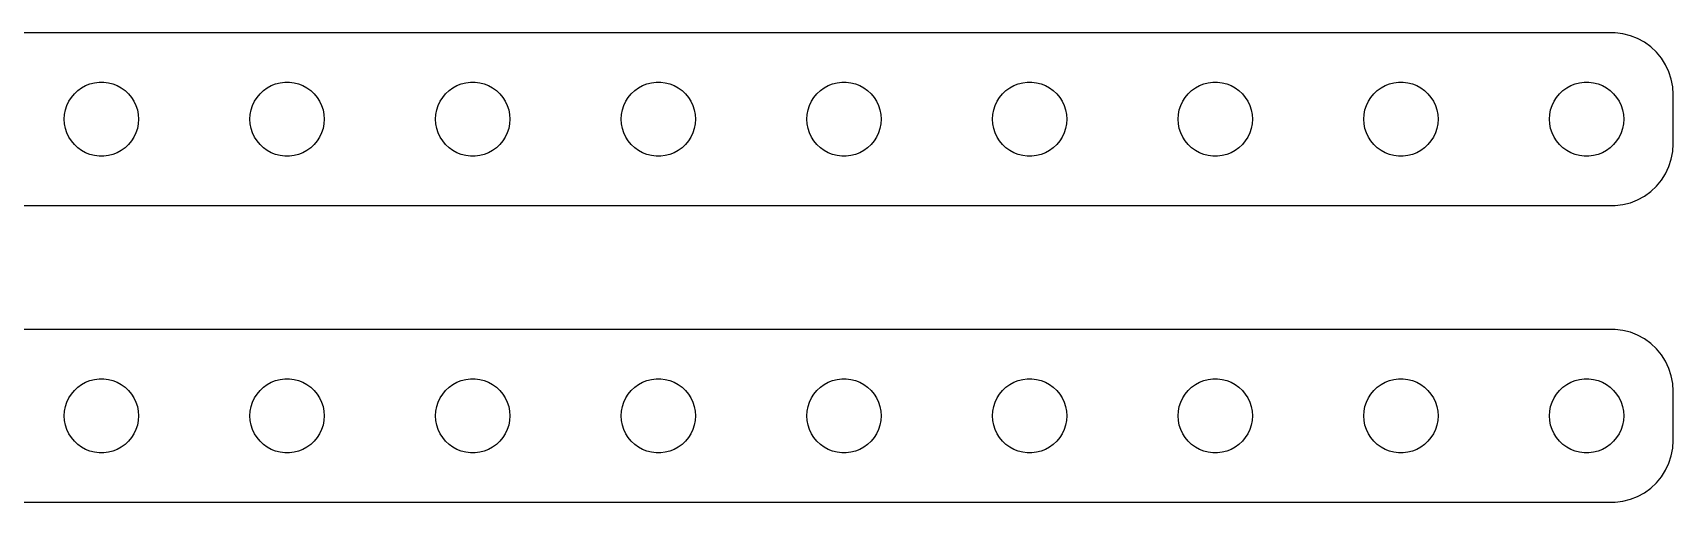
# Model space of a CAD drawing. Header units: metres. Extents: x -247 to 247, y 41 to 79.
# Drawn here: x 114.5 to 247, y 41 to 79 of the extents above; entities that cross this region are included whole.
import ezdxf

# ---------------------------------------------------------------- set-up
doc = ezdxf.new("R2010")
doc.units = ezdxf.units.M

msp = doc.modelspace()

# ---------------------------------------------------------------- linework, layer by layer
for p, q in [((242.314, 78.9901), (-242.314, 78.9901)), ((242.937, 78.9114), (242.314, 78.9901)), ((243.545, 78.7553), (242.937, 78.9114)), ((244.129, 78.5241), (243.545, 78.7553)), ((244.679, 78.2216), (244.129, 78.5241)), ((245.187, 77.8526), (244.679, 78.2216)), ((245.645, 77.4227), (245.187, 77.8526)), ((246.045, 76.9389), (245.645, 77.4227)), ((246.382, 76.4088), (246.045, 76.9389)), ((246.649, 75.8406), (246.382, 76.4088)), ((246.843, 75.2434), (246.649, 75.8406)), ((117.813, 74.0536), (118.088, 74.3115)), ((118.088, 74.3115), (118.393, 74.533)), ((118.393, 74.533), (118.723, 74.7145)), ((118.723, 74.7145), (119.073, 74.8532)), ((119.073, 74.8532), (119.438, 74.9469)), ((119.438, 74.9469), (119.812, 74.9941)), ((119.812, 74.9941), (120.188, 74.9941)), ((120.188, 74.9941), (120.562, 74.9469)), ((120.562, 74.9469), (120.927, 74.8532)), ((120.927, 74.8532), (121.277, 74.7145)), ((121.277, 74.7145), (121.607, 74.533)), ((121.607, 74.533), (121.912, 74.3115)), ((121.912, 74.3115), (122.187, 74.0536)), ((132.813, 74.0536), (133.088, 74.3115)), ((133.088, 74.3115), (133.393, 74.533)), ((133.393, 74.533), (133.723, 74.7145)), ((133.723, 74.7145), (134.073, 74.8532)), ((134.073, 74.8532), (134.438, 74.9469)), ((134.438, 74.9469), (134.812, 74.9941)), ((134.812, 74.9941), (135.188, 74.9941)), ((135.188, 74.9941), (135.562, 74.9469)), ((135.562, 74.9469), (135.927, 74.8532)), ((135.927, 74.8532), (136.277, 74.7145)), ((136.277, 74.7145), (136.607, 74.533)), ((136.607, 74.533), (136.912, 74.3115)), ((136.912, 74.3115), (137.187, 74.0536)), ((147.813, 74.0536), (148.088, 74.3115)), ((148.088, 74.3115), (148.393, 74.533)), ((148.393, 74.533), (148.723, 74.7145)), ((148.723, 74.7145), (149.073, 74.8532)), ((149.073, 74.8532), (149.438, 74.9469)), ((149.438, 74.9469), (149.812, 74.9941)), ((149.812, 74.9941), (150.188, 74.9941)), ((150.188, 74.9941), (150.562, 74.9469)), ((150.562, 74.9469), (150.927, 74.8532)), ((150.927, 74.8532), (151.277, 74.7145)), ((151.277, 74.7145), (151.607, 74.533)), ((151.607, 74.533), (151.912, 74.3115)), ((151.912, 74.3115), (152.187, 74.0536)), ((162.813, 74.0536), (163.088, 74.3115)), ((163.088, 74.3115), (163.393, 74.533)), ((163.393, 74.533), (163.723, 74.7145)), ((163.723, 74.7145), (164.073, 74.8532)), ((164.073, 74.8532), (164.438, 74.9469)), ((164.438, 74.9469), (164.812, 74.9941)), ((164.812, 74.9941), (165.188, 74.9941)), ((165.188, 74.9941), (165.562, 74.9469)), ((165.562, 74.9469), (165.927, 74.8532)), ((165.927, 74.8532), (166.277, 74.7145)), ((166.277, 74.7145), (166.607, 74.533)), ((166.607, 74.533), (166.912, 74.3115)), ((166.912, 74.3115), (167.187, 74.0536)), ((177.813, 74.0536), (178.088, 74.3115)), ((178.088, 74.3115), (178.393, 74.533)), ((178.393, 74.533), (178.723, 74.7145)), ((178.723, 74.7145), (179.073, 74.8532)), ((179.073, 74.8532), (179.438, 74.9469)), ((179.438, 74.9469), (179.812, 74.9941)), ((179.812, 74.9941), (180.188, 74.9941)), ((180.188, 74.9941), (180.562, 74.9469)), ((180.562, 74.9469), (180.927, 74.8532)), ((180.927, 74.8532), (181.277, 74.7145)), ((181.277, 74.7145), (181.607, 74.533)), ((181.607, 74.533), (181.912, 74.3115)), ((181.912, 74.3115), (182.187, 74.0536)), ((192.813, 74.0536), (193.088, 74.3115)), ((193.088, 74.3115), (193.393, 74.533)), ((193.393, 74.533), (193.723, 74.7145)), ((193.723, 74.7145), (194.073, 74.8532)), ((194.073, 74.8532), (194.438, 74.9469)), ((194.438, 74.9469), (194.812, 74.9941)), ((194.812, 74.9941), (195.188, 74.9941)), ((195.188, 74.9941), (195.562, 74.9469)), ((195.562, 74.9469), (195.927, 74.8532)), ((195.927, 74.8532), (196.277, 74.7145)), ((196.277, 74.7145), (196.607, 74.533)), ((196.607, 74.533), (196.912, 74.3115)), ((196.912, 74.3115), (197.187, 74.0536)), ((207.813, 74.0536), (208.088, 74.3115)), ((208.088, 74.3115), (208.393, 74.533)), ((208.393, 74.533), (208.723, 74.7145)), ((208.723, 74.7145), (209.073, 74.8532)), ((209.073, 74.8532), (209.438, 74.9469)), ((209.438, 74.9469), (209.812, 74.9941)), ((209.812, 74.9941), (210.188, 74.9941)), ((210.188, 74.9941), (210.562, 74.9469)), ((210.562, 74.9469), (210.927, 74.8532)), ((210.927, 74.8532), (211.277, 74.7145)), ((211.277, 74.7145), (211.607, 74.533)), ((211.607, 74.533), (211.912, 74.3115)), ((211.912, 74.3115), (212.187, 74.0536)), ((222.813, 74.0536), (223.088, 74.3115)), ((223.088, 74.3115), (223.393, 74.533)), ((223.393, 74.533), (223.723, 74.7145)), ((223.723, 74.7145), (224.073, 74.8532)), ((224.073, 74.8532), (224.438, 74.9469)), ((224.438, 74.9469), (224.812, 74.9941)), ((224.812, 74.9941), (225.188, 74.9941)), ((225.188, 74.9941), (225.562, 74.9469)), ((225.562, 74.9469), (225.927, 74.8532)), ((225.927, 74.8532), (226.277, 74.7145)), ((226.277, 74.7145), (226.607, 74.533)), ((226.607, 74.533), (226.912, 74.3115)), ((226.912, 74.3115), (227.187, 74.0536)), ((237.813, 74.0536), (238.088, 74.3115)), ((238.088, 74.3115), (238.393, 74.533)), ((238.393, 74.533), (238.723, 74.7145)), ((238.723, 74.7145), (239.073, 74.8532)), ((239.073, 74.8532), (239.438, 74.9469)), ((239.438, 74.9469), (239.812, 74.9941)), ((239.812, 74.9941), (240.188, 74.9941)), ((240.188, 74.9941), (240.562, 74.9469)), ((240.562, 74.9469), (240.927, 74.8532)), ((240.927, 74.8532), (241.277, 74.7145)), ((241.277, 74.7145), (241.607, 74.533)), ((241.607, 74.533), (241.912, 74.3115)), ((241.912, 74.3115), (242.187, 74.0536)), ((246.961, 74.6267), (246.843, 75.2434)), ((247, 74), (246.961, 74.6267)), ((117.094, 72.7461), (117.211, 73.1044)), ((117.211, 73.1044), (117.371, 73.4453)), ((117.371, 73.4453), (117.573, 73.7634)), ((117.573, 73.7634), (117.813, 74.0536)), ((122.187, 74.0536), (122.427, 73.7634)), ((122.427, 73.7634), (122.629, 73.4453)), ((122.629, 73.4453), (122.789, 73.1044)), ((122.789, 73.1044), (122.906, 72.7461)), ((132.094, 72.7461), (132.211, 73.1044)), ((132.211, 73.1044), (132.371, 73.4453)), ((132.371, 73.4453), (132.573, 73.7634)), ((132.573, 73.7634), (132.813, 74.0536)), ((137.187, 74.0536), (137.427, 73.7634)), ((137.427, 73.7634), (137.629, 73.4453)), ((137.629, 73.4453), (137.789, 73.1044)), ((137.789, 73.1044), (137.906, 72.7461)), ((147.094, 72.7461), (147.211, 73.1044)), ((147.211, 73.1044), (147.371, 73.4453)), ((147.371, 73.4453), (147.573, 73.7634)), ((147.573, 73.7634), (147.813, 74.0536)), ((152.187, 74.0536), (152.427, 73.7634)), ((152.427, 73.7634), (152.629, 73.4453)), ((152.629, 73.4453), (152.789, 73.1044)), ((152.789, 73.1044), (152.906, 72.7461)), ((162.094, 72.7461), (162.211, 73.1044)), ((162.211, 73.1044), (162.371, 73.4453)), ((162.371, 73.4453), (162.573, 73.7634)), ((162.573, 73.7634), (162.813, 74.0536)), ((167.187, 74.0536), (167.427, 73.7634)), ((167.427, 73.7634), (167.629, 73.4453)), ((167.629, 73.4453), (167.789, 73.1044)), ((167.789, 73.1044), (167.906, 72.7461)), ((177.094, 72.7461), (177.211, 73.1044)), ((177.211, 73.1044), (177.371, 73.4453)), ((177.371, 73.4453), (177.573, 73.7634)), ((177.573, 73.7634), (177.813, 74.0536)), ((182.187, 74.0536), (182.427, 73.7634)), ((182.427, 73.7634), (182.629, 73.4453)), ((182.629, 73.4453), (182.789, 73.1044)), ((182.789, 73.1044), (182.906, 72.7461)), ((192.094, 72.7461), (192.211, 73.1044)), ((192.211, 73.1044), (192.371, 73.4453)), ((192.371, 73.4453), (192.573, 73.7634)), ((192.573, 73.7634), (192.813, 74.0536)), ((197.187, 74.0536), (197.427, 73.7634)), ((197.427, 73.7634), (197.629, 73.4453)), ((197.629, 73.4453), (197.789, 73.1044)), ((197.789, 73.1044), (197.906, 72.7461)), ((207.094, 72.7461), (207.211, 73.1044)), ((207.211, 73.1044), (207.371, 73.4453)), ((207.371, 73.4453), (207.573, 73.7634)), ((207.573, 73.7634), (207.813, 74.0536)), ((212.187, 74.0536), (212.427, 73.7634)), ((212.427, 73.7634), (212.629, 73.4453)), ((212.629, 73.4453), (212.789, 73.1044)), ((212.789, 73.1044), (212.906, 72.7461)), ((222.094, 72.7461), (222.211, 73.1044)), ((222.211, 73.1044), (222.371, 73.4453)), ((222.371, 73.4453), (222.573, 73.7634)), ((222.573, 73.7634), (222.813, 74.0536)), ((227.187, 74.0536), (227.427, 73.7634)), ((227.427, 73.7634), (227.629, 73.4453)), ((227.629, 73.4453), (227.789, 73.1044)), ((227.789, 73.1044), (227.906, 72.7461)), ((237.094, 72.7461), (237.211, 73.1044)), ((237.211, 73.1044), (237.371, 73.4453)), ((237.371, 73.4453), (237.573, 73.7634)), ((237.573, 73.7634), (237.813, 74.0536)), ((242.187, 74.0536), (242.427, 73.7634)), ((242.427, 73.7634), (242.629, 73.4453)), ((242.629, 73.4453), (242.789, 73.1044)), ((242.789, 73.1044), (242.906, 72.7461)), ((247, 70), (247, 74)), ((117, 72), (117.024, 72.376)), ((117.024, 71.624), (117, 72)), ((117.024, 72.376), (117.094, 72.7461)), ((117.094, 71.2539), (117.024, 71.624)), ((122.906, 72.7461), (122.976, 72.376)), ((122.976, 71.624), (122.906, 71.2539)), ((122.976, 72.376), (123, 72)), ((123, 72), (122.976, 71.624)), ((132, 72), (132.024, 72.376)), ((132.024, 71.624), (132, 72)), ((132.024, 72.376), (132.094, 72.7461)), ((132.094, 71.2539), (132.024, 71.624)), ((137.906, 72.7461), (137.976, 72.376)), ((137.976, 71.624), (137.906, 71.2539)), ((137.976, 72.376), (138, 72)), ((138, 72), (137.976, 71.624)), ((147, 72), (147.024, 72.376)), ((147.024, 71.624), (147, 72)), ((147.024, 72.376), (147.094, 72.7461)), ((147.094, 71.2539), (147.024, 71.624)), ((152.906, 72.7461), (152.976, 72.376)), ((152.976, 71.624), (152.906, 71.2539)), ((152.976, 72.376), (153, 72)), ((153, 72), (152.976, 71.624)), ((162, 72), (162.024, 72.376)), ((162.024, 71.624), (162, 72)), ((162.024, 72.376), (162.094, 72.7461)), ((162.094, 71.2539), (162.024, 71.624)), ((167.906, 72.7461), (167.976, 72.376)), ((167.976, 71.624), (167.906, 71.2539)), ((167.976, 72.376), (168, 72)), ((168, 72), (167.976, 71.624)), ((177, 72), (177.024, 72.376)), ((177.024, 71.624), (177, 72)), ((177.024, 72.376), (177.094, 72.7461)), ((177.094, 71.2539), (177.024, 71.624)), ((182.906, 72.7461), (182.976, 72.376)), ((182.976, 71.624), (182.906, 71.2539)), ((182.976, 72.376), (183, 72)), ((183, 72), (182.976, 71.624)), ((192, 72), (192.024, 72.376)), ((192.024, 71.624), (192, 72)), ((192.024, 72.376), (192.094, 72.7461)), ((192.094, 71.2539), (192.024, 71.624)), ((197.906, 72.7461), (197.976, 72.376)), ((197.976, 71.624), (197.906, 71.2539)), ((197.976, 72.376), (198, 72)), ((198, 72), (197.976, 71.624)), ((207, 72), (207.024, 72.376)), ((207.024, 71.624), (207, 72)), ((207.024, 72.376), (207.094, 72.7461)), ((207.094, 71.2539), (207.024, 71.624)), ((212.906, 72.7461), (212.976, 72.376)), ((212.976, 71.624), (212.906, 71.2539)), ((212.976, 72.376), (213, 72)), ((213, 72), (212.976, 71.624)), ((222, 72), (222.024, 72.376)), ((222.024, 71.624), (222, 72)), ((222.024, 72.376), (222.094, 72.7461)), ((222.094, 71.2539), (222.024, 71.624)), ((227.906, 72.7461), (227.976, 72.376)), ((227.976, 71.624), (227.906, 71.2539)), ((227.976, 72.376), (228, 72)), ((228, 72), (227.976, 71.624)), ((237, 72), (237.024, 72.376)), ((237.024, 71.624), (237, 72)), ((237.024, 72.376), (237.094, 72.7461)), ((237.094, 71.2539), (237.024, 71.624)), ((242.906, 72.7461), (242.976, 72.376)), ((242.976, 71.624), (242.906, 71.2539)), ((242.976, 72.376), (243, 72)), ((243, 72), (242.976, 71.624)), ((117.211, 70.8956), (117.094, 71.2539)), ((117.371, 70.5547), (117.211, 70.8956)), ((117.573, 70.2366), (117.371, 70.5547)), ((122.629, 70.5547), (122.427, 70.2366)), ((122.789, 70.8956), (122.629, 70.5547)), ((122.906, 71.2539), (122.789, 70.8956)), ((132.211, 70.8956), (132.094, 71.2539)), ((132.371, 70.5547), (132.211, 70.8956)), ((132.573, 70.2366), (132.371, 70.5547)), ((137.629, 70.5547), (137.427, 70.2366)), ((137.789, 70.8956), (137.629, 70.5547)), ((137.906, 71.2539), (137.789, 70.8956)), ((147.211, 70.8956), (147.094, 71.2539)), ((147.371, 70.5547), (147.211, 70.8956)), ((147.573, 70.2366), (147.371, 70.5547)), ((152.629, 70.5547), (152.427, 70.2366)), ((152.789, 70.8956), (152.629, 70.5547)), ((152.906, 71.2539), (152.789, 70.8956)), ((162.211, 70.8956), (162.094, 71.2539)), ((162.371, 70.5547), (162.211, 70.8956)), ((162.573, 70.2366), (162.371, 70.5547)), ((167.629, 70.5547), (167.427, 70.2366)), ((167.789, 70.8956), (167.629, 70.5547)), ((167.906, 71.2539), (167.789, 70.8956)), ((177.211, 70.8956), (177.094, 71.2539)), ((177.371, 70.5547), (177.211, 70.8956)), ((177.573, 70.2366), (177.371, 70.5547)), ((182.629, 70.5547), (182.427, 70.2366)), ((182.789, 70.8956), (182.629, 70.5547)), ((182.906, 71.2539), (182.789, 70.8956)), ((192.211, 70.8956), (192.094, 71.2539)), ((192.371, 70.5547), (192.211, 70.8956)), ((192.573, 70.2366), (192.371, 70.5547)), ((197.629, 70.5547), (197.427, 70.2366)), ((197.789, 70.8956), (197.629, 70.5547)), ((197.906, 71.2539), (197.789, 70.8956)), ((207.211, 70.8956), (207.094, 71.2539)), ((207.371, 70.5547), (207.211, 70.8956)), ((207.573, 70.2366), (207.371, 70.5547)), ((212.629, 70.5547), (212.427, 70.2366)), ((212.789, 70.8956), (212.629, 70.5547)), ((212.906, 71.2539), (212.789, 70.8956)), ((222.211, 70.8956), (222.094, 71.2539)), ((222.371, 70.5547), (222.211, 70.8956)), ((222.573, 70.2366), (222.371, 70.5547)), ((227.629, 70.5547), (227.427, 70.2366)), ((227.789, 70.8956), (227.629, 70.5547)), ((227.906, 71.2539), (227.789, 70.8956)), ((237.211, 70.8956), (237.094, 71.2539)), ((237.371, 70.5547), (237.211, 70.8956)), ((237.573, 70.2366), (237.371, 70.5547)), ((242.629, 70.5547), (242.427, 70.2366)), ((242.789, 70.8956), (242.629, 70.5547)), ((242.906, 71.2539), (242.789, 70.8956)), ((117.813, 69.9464), (117.573, 70.2366)), ((118.088, 69.6885), (117.813, 69.9464)), ((118.393, 69.467), (118.088, 69.6885)), ((118.723, 69.2855), (118.393, 69.467)), ((119.073, 69.1468), (118.723, 69.2855)), ((119.438, 69.0531), (119.073, 69.1468)), ((119.812, 69.0059), (119.438, 69.0531)), ((120.188, 69.0059), (119.812, 69.0059)), ((120.562, 69.0531), (120.188, 69.0059)), ((120.927, 69.1468), (120.562, 69.0531)), ((121.277, 69.2855), (120.927, 69.1468)), ((121.607, 69.467), (121.277, 69.2855)), ((121.912, 69.6885), (121.607, 69.467)), ((122.187, 69.9464), (121.912, 69.6885)), ((122.427, 70.2366), (122.187, 69.9464)), ((132.813, 69.9464), (132.573, 70.2366)), ((133.088, 69.6885), (132.813, 69.9464)), ((133.393, 69.467), (133.088, 69.6885)), ((133.723, 69.2855), (133.393, 69.467)), ((134.073, 69.1468), (133.723, 69.2855)), ((134.438, 69.0531), (134.073, 69.1468)), ((134.812, 69.0059), (134.438, 69.0531)), ((135.188, 69.0059), (134.812, 69.0059)), ((135.562, 69.0531), (135.188, 69.0059)), ((135.927, 69.1468), (135.562, 69.0531)), ((136.277, 69.2855), (135.927, 69.1468)), ((136.607, 69.467), (136.277, 69.2855)), ((136.912, 69.6885), (136.607, 69.467)), ((137.187, 69.9464), (136.912, 69.6885)), ((137.427, 70.2366), (137.187, 69.9464)), ((147.813, 69.9464), (147.573, 70.2366)), ((148.088, 69.6885), (147.813, 69.9464)), ((148.393, 69.467), (148.088, 69.6885)), ((148.723, 69.2855), (148.393, 69.467)), ((149.073, 69.1468), (148.723, 69.2855)), ((149.438, 69.0531), (149.073, 69.1468)), ((149.812, 69.0059), (149.438, 69.0531)), ((150.188, 69.0059), (149.812, 69.0059)), ((150.562, 69.0531), (150.188, 69.0059)), ((150.927, 69.1468), (150.562, 69.0531)), ((151.277, 69.2855), (150.927, 69.1468)), ((151.607, 69.467), (151.277, 69.2855)), ((151.912, 69.6885), (151.607, 69.467)), ((152.187, 69.9464), (151.912, 69.6885)), ((152.427, 70.2366), (152.187, 69.9464)), ((162.813, 69.9464), (162.573, 70.2366)), ((163.088, 69.6885), (162.813, 69.9464)), ((163.393, 69.467), (163.088, 69.6885)), ((163.723, 69.2855), (163.393, 69.467)), ((164.073, 69.1468), (163.723, 69.2855)), ((164.438, 69.0531), (164.073, 69.1468)), ((164.812, 69.0059), (164.438, 69.0531)), ((165.188, 69.0059), (164.812, 69.0059)), ((165.562, 69.0531), (165.188, 69.0059)), ((165.927, 69.1468), (165.562, 69.0531)), ((166.277, 69.2855), (165.927, 69.1468)), ((166.607, 69.467), (166.277, 69.2855)), ((166.912, 69.6885), (166.607, 69.467)), ((167.187, 69.9464), (166.912, 69.6885)), ((167.427, 70.2366), (167.187, 69.9464)), ((177.813, 69.9464), (177.573, 70.2366)), ((178.088, 69.6885), (177.813, 69.9464)), ((178.393, 69.467), (178.088, 69.6885)), ((178.723, 69.2855), (178.393, 69.467)), ((179.073, 69.1468), (178.723, 69.2855)), ((179.438, 69.0531), (179.073, 69.1468)), ((179.812, 69.0059), (179.438, 69.0531)), ((180.188, 69.0059), (179.812, 69.0059)), ((180.562, 69.0531), (180.188, 69.0059)), ((180.927, 69.1468), (180.562, 69.0531)), ((181.277, 69.2855), (180.927, 69.1468)), ((181.607, 69.467), (181.277, 69.2855)), ((181.912, 69.6885), (181.607, 69.467)), ((182.187, 69.9464), (181.912, 69.6885)), ((182.427, 70.2366), (182.187, 69.9464)), ((192.813, 69.9464), (192.573, 70.2366)), ((193.088, 69.6885), (192.813, 69.9464)), ((193.393, 69.467), (193.088, 69.6885)), ((193.723, 69.2855), (193.393, 69.467)), ((194.073, 69.1468), (193.723, 69.2855)), ((194.438, 69.0531), (194.073, 69.1468)), ((194.812, 69.0059), (194.438, 69.0531)), ((195.188, 69.0059), (194.812, 69.0059)), ((195.562, 69.0531), (195.188, 69.0059)), ((195.927, 69.1468), (195.562, 69.0531)), ((196.277, 69.2855), (195.927, 69.1468)), ((196.607, 69.467), (196.277, 69.2855)), ((196.912, 69.6885), (196.607, 69.467)), ((197.187, 69.9464), (196.912, 69.6885)), ((197.427, 70.2366), (197.187, 69.9464)), ((207.813, 69.9464), (207.573, 70.2366)), ((208.088, 69.6885), (207.813, 69.9464)), ((208.393, 69.467), (208.088, 69.6885)), ((208.723, 69.2855), (208.393, 69.467)), ((209.073, 69.1468), (208.723, 69.2855)), ((209.438, 69.0531), (209.073, 69.1468)), ((209.812, 69.0059), (209.438, 69.0531)), ((210.188, 69.0059), (209.812, 69.0059)), ((210.562, 69.0531), (210.188, 69.0059)), ((210.927, 69.1468), (210.562, 69.0531)), ((211.277, 69.2855), (210.927, 69.1468)), ((211.607, 69.467), (211.277, 69.2855)), ((211.912, 69.6885), (211.607, 69.467)), ((212.187, 69.9464), (211.912, 69.6885)), ((212.427, 70.2366), (212.187, 69.9464)), ((222.813, 69.9464), (222.573, 70.2366)), ((223.088, 69.6885), (222.813, 69.9464)), ((223.393, 69.467), (223.088, 69.6885)), ((223.723, 69.2855), (223.393, 69.467)), ((224.073, 69.1468), (223.723, 69.2855)), ((224.438, 69.0531), (224.073, 69.1468)), ((224.812, 69.0059), (224.438, 69.0531)), ((225.188, 69.0059), (224.812, 69.0059)), ((225.562, 69.0531), (225.188, 69.0059)), ((225.927, 69.1468), (225.562, 69.0531)), ((226.277, 69.2855), (225.927, 69.1468)), ((226.607, 69.467), (226.277, 69.2855)), ((226.912, 69.6885), (226.607, 69.467)), ((227.187, 69.9464), (226.912, 69.6885)), ((227.427, 70.2366), (227.187, 69.9464)), ((237.813, 69.9464), (237.573, 70.2366)), ((238.088, 69.6885), (237.813, 69.9464)), ((238.393, 69.467), (238.088, 69.6885)), ((238.723, 69.2855), (238.393, 69.467)), ((239.073, 69.1468), (238.723, 69.2855)), ((239.438, 69.0531), (239.073, 69.1468)), ((239.812, 69.0059), (239.438, 69.0531)), ((240.188, 69.0059), (239.812, 69.0059)), ((240.562, 69.0531), (240.188, 69.0059)), ((240.927, 69.1468), (240.562, 69.0531)), ((241.277, 69.2855), (240.927, 69.1468)), ((241.607, 69.467), (241.277, 69.2855)), ((241.912, 69.6885), (241.607, 69.467)), ((242.187, 69.9464), (241.912, 69.6885)), ((242.427, 70.2366), (242.187, 69.9464)), ((246.843, 68.7566), (246.961, 69.3733)), ((246.961, 69.3733), (247, 70)), ((246.382, 67.5912), (246.649, 68.1594)), ((246.649, 68.1594), (246.843, 68.7566)), ((245.187, 66.1474), (245.645, 66.5773)), ((245.645, 66.5773), (246.045, 67.0611)), ((246.045, 67.0611), (246.382, 67.5912)), ((-242.314, 65.0099), (242.314, 65.0099)), ((242.314, 65.0099), (242.937, 65.0886)), ((242.937, 65.0886), (243.545, 65.2447)), ((243.545, 65.2447), (244.129, 65.4759)), ((244.129, 65.4759), (244.679, 65.7784)), ((244.679, 65.7784), (245.187, 66.1474)), ((242.314, 54.9901), (-242.314, 54.9901)), ((242.937, 54.9114), (242.314, 54.9901)), ((243.545, 54.7553), (242.937, 54.9114)), ((244.129, 54.5241), (243.545, 54.7553)), ((244.679, 54.2216), (244.129, 54.5241)), ((245.187, 53.8526), (244.679, 54.2216)), ((245.645, 53.4227), (245.187, 53.8526)), ((246.045, 52.9389), (245.645, 53.4227)), ((246.382, 52.4088), (246.045, 52.9389)), ((246.649, 51.8406), (246.382, 52.4088)), ((246.843, 51.2434), (246.649, 51.8406)), ((118.088, 50.3115), (118.393, 50.533)), ((118.393, 50.533), (118.723, 50.7145)), ((118.723, 50.7145), (119.073, 50.8532)), ((119.073, 50.8532), (119.438, 50.9469)), ((119.438, 50.9469), (119.812, 50.9941)), ((119.812, 50.9941), (120.188, 50.9941)), ((120.188, 50.9941), (120.562, 50.9469)), ((120.562, 50.9469), (120.927, 50.8532)), ((120.927, 50.8532), (121.277, 50.7145)), ((121.277, 50.7145), (121.607, 50.533)), ((121.607, 50.533), (121.912, 50.3115)), ((133.088, 50.3115), (133.393, 50.533)), ((133.393, 50.533), (133.723, 50.7145)), ((133.723, 50.7145), (134.073, 50.8532)), ((134.073, 50.8532), (134.438, 50.9469)), ((134.438, 50.9469), (134.812, 50.9941)), ((134.812, 50.9941), (135.188, 50.9941)), ((135.188, 50.9941), (135.562, 50.9469)), ((135.562, 50.9469), (135.927, 50.8532)), ((135.927, 50.8532), (136.277, 50.7145)), ((136.277, 50.7145), (136.607, 50.533)), ((136.607, 50.533), (136.912, 50.3115)), ((148.088, 50.3115), (148.393, 50.533)), ((148.393, 50.533), (148.723, 50.7145)), ((148.723, 50.7145), (149.073, 50.8532)), ((149.073, 50.8532), (149.438, 50.9469)), ((149.438, 50.9469), (149.812, 50.9941)), ((149.812, 50.9941), (150.188, 50.9941)), ((150.188, 50.9941), (150.562, 50.9469)), ((150.562, 50.9469), (150.927, 50.8532)), ((150.927, 50.8532), (151.277, 50.7145)), ((151.277, 50.7145), (151.607, 50.533)), ((151.607, 50.533), (151.912, 50.3115)), ((163.088, 50.3115), (163.393, 50.533)), ((163.393, 50.533), (163.723, 50.7145)), ((163.723, 50.7145), (164.073, 50.8532)), ((164.073, 50.8532), (164.438, 50.9469)), ((164.438, 50.9469), (164.812, 50.9941)), ((164.812, 50.9941), (165.188, 50.9941)), ((165.188, 50.9941), (165.562, 50.9469)), ((165.562, 50.9469), (165.927, 50.8532)), ((165.927, 50.8532), (166.277, 50.7145)), ((166.277, 50.7145), (166.607, 50.533)), ((166.607, 50.533), (166.912, 50.3115)), ((178.088, 50.3115), (178.393, 50.533)), ((178.393, 50.533), (178.723, 50.7145)), ((178.723, 50.7145), (179.073, 50.8532)), ((179.073, 50.8532), (179.438, 50.9469)), ((179.438, 50.9469), (179.812, 50.9941)), ((179.812, 50.9941), (180.188, 50.9941)), ((180.188, 50.9941), (180.562, 50.9469)), ((180.562, 50.9469), (180.927, 50.8532)), ((180.927, 50.8532), (181.277, 50.7145)), ((181.277, 50.7145), (181.607, 50.533)), ((181.607, 50.533), (181.912, 50.3115)), ((193.088, 50.3115), (193.393, 50.533)), ((193.393, 50.533), (193.723, 50.7145)), ((193.723, 50.7145), (194.073, 50.8532)), ((194.073, 50.8532), (194.438, 50.9469)), ((194.438, 50.9469), (194.812, 50.9941)), ((194.812, 50.9941), (195.188, 50.9941)), ((195.188, 50.9941), (195.562, 50.9469)), ((195.562, 50.9469), (195.927, 50.8532)), ((195.927, 50.8532), (196.277, 50.7145)), ((196.277, 50.7145), (196.607, 50.533)), ((196.607, 50.533), (196.912, 50.3115)), ((208.088, 50.3115), (208.393, 50.533)), ((208.393, 50.533), (208.723, 50.7145)), ((208.723, 50.7145), (209.073, 50.8532)), ((209.073, 50.8532), (209.438, 50.9469)), ((209.438, 50.9469), (209.812, 50.9941)), ((209.812, 50.9941), (210.188, 50.9941)), ((210.188, 50.9941), (210.562, 50.9469)), ((210.562, 50.9469), (210.927, 50.8532)), ((210.927, 50.8532), (211.277, 50.7145)), ((211.277, 50.7145), (211.607, 50.533)), ((211.607, 50.533), (211.912, 50.3115)), ((223.088, 50.3115), (223.393, 50.533)), ((223.393, 50.533), (223.723, 50.7145)), ((223.723, 50.7145), (224.073, 50.8532)), ((224.073, 50.8532), (224.438, 50.9469)), ((224.438, 50.9469), (224.812, 50.9941)), ((224.812, 50.9941), (225.188, 50.9941)), ((225.188, 50.9941), (225.562, 50.9469)), ((225.562, 50.9469), (225.927, 50.8532)), ((225.927, 50.8532), (226.277, 50.7145)), ((226.277, 50.7145), (226.607, 50.533)), ((226.607, 50.533), (226.912, 50.3115)), ((238.088, 50.3115), (238.393, 50.533)), ((238.393, 50.533), (238.723, 50.7145)), ((238.723, 50.7145), (239.073, 50.8532)), ((239.073, 50.8532), (239.438, 50.9469)), ((239.438, 50.9469), (239.812, 50.9941)), ((239.812, 50.9941), (240.188, 50.9941)), ((240.188, 50.9941), (240.562, 50.9469)), ((240.562, 50.9469), (240.927, 50.8532)), ((240.927, 50.8532), (241.277, 50.7145)), ((241.277, 50.7145), (241.607, 50.533)), ((241.607, 50.533), (241.912, 50.3115)), ((246.961, 50.6267), (246.843, 51.2434)), ((247, 50), (246.961, 50.6267)), ((117.094, 48.7461), (117.211, 49.1044)), ((117.211, 49.1044), (117.371, 49.4453)), ((117.371, 49.4453), (117.573, 49.7634)), ((117.573, 49.7634), (117.813, 50.0536)), ((117.813, 50.0536), (118.088, 50.3115)), ((121.912, 50.3115), (122.187, 50.0536)), ((122.187, 50.0536), (122.427, 49.7634)), ((122.427, 49.7634), (122.629, 49.4453)), ((122.629, 49.4453), (122.789, 49.1044)), ((122.789, 49.1044), (122.906, 48.7461)), ((132.094, 48.7461), (132.211, 49.1044)), ((132.211, 49.1044), (132.371, 49.4453)), ((132.371, 49.4453), (132.573, 49.7634)), ((132.573, 49.7634), (132.813, 50.0536)), ((132.813, 50.0536), (133.088, 50.3115)), ((136.912, 50.3115), (137.187, 50.0536)), ((137.187, 50.0536), (137.427, 49.7634)), ((137.427, 49.7634), (137.629, 49.4453)), ((137.629, 49.4453), (137.789, 49.1044)), ((137.789, 49.1044), (137.906, 48.7461)), ((147.094, 48.7461), (147.211, 49.1044)), ((147.211, 49.1044), (147.371, 49.4453)), ((147.371, 49.4453), (147.573, 49.7634)), ((147.573, 49.7634), (147.813, 50.0536)), ((147.813, 50.0536), (148.088, 50.3115)), ((151.912, 50.3115), (152.187, 50.0536)), ((152.187, 50.0536), (152.427, 49.7634)), ((152.427, 49.7634), (152.629, 49.4453)), ((152.629, 49.4453), (152.789, 49.1044)), ((152.789, 49.1044), (152.906, 48.7461)), ((162.094, 48.7461), (162.211, 49.1044)), ((162.211, 49.1044), (162.371, 49.4453)), ((162.371, 49.4453), (162.573, 49.7634)), ((162.573, 49.7634), (162.813, 50.0536)), ((162.813, 50.0536), (163.088, 50.3115)), ((166.912, 50.3115), (167.187, 50.0536)), ((167.187, 50.0536), (167.427, 49.7634)), ((167.427, 49.7634), (167.629, 49.4453)), ((167.629, 49.4453), (167.789, 49.1044)), ((167.789, 49.1044), (167.906, 48.7461)), ((177.094, 48.7461), (177.211, 49.1044)), ((177.211, 49.1044), (177.371, 49.4453)), ((177.371, 49.4453), (177.573, 49.7634)), ((177.573, 49.7634), (177.813, 50.0536)), ((177.813, 50.0536), (178.088, 50.3115)), ((181.912, 50.3115), (182.187, 50.0536)), ((182.187, 50.0536), (182.427, 49.7634)), ((182.427, 49.7634), (182.629, 49.4453)), ((182.629, 49.4453), (182.789, 49.1044)), ((182.789, 49.1044), (182.906, 48.7461)), ((192.094, 48.7461), (192.211, 49.1044)), ((192.211, 49.1044), (192.371, 49.4453)), ((192.371, 49.4453), (192.573, 49.7634)), ((192.573, 49.7634), (192.813, 50.0536)), ((192.813, 50.0536), (193.088, 50.3115)), ((196.912, 50.3115), (197.187, 50.0536)), ((197.187, 50.0536), (197.427, 49.7634)), ((197.427, 49.7634), (197.629, 49.4453)), ((197.629, 49.4453), (197.789, 49.1044)), ((197.789, 49.1044), (197.906, 48.7461)), ((207.094, 48.7461), (207.211, 49.1044)), ((207.211, 49.1044), (207.371, 49.4453)), ((207.371, 49.4453), (207.573, 49.7634)), ((207.573, 49.7634), (207.813, 50.0536)), ((207.813, 50.0536), (208.088, 50.3115)), ((211.912, 50.3115), (212.187, 50.0536)), ((212.187, 50.0536), (212.427, 49.7634)), ((212.427, 49.7634), (212.629, 49.4453)), ((212.629, 49.4453), (212.789, 49.1044)), ((212.789, 49.1044), (212.906, 48.7461)), ((222.094, 48.7461), (222.211, 49.1044)), ((222.211, 49.1044), (222.371, 49.4453)), ((222.371, 49.4453), (222.573, 49.7634)), ((222.573, 49.7634), (222.813, 50.0536)), ((222.813, 50.0536), (223.088, 50.3115)), ((226.912, 50.3115), (227.187, 50.0536)), ((227.187, 50.0536), (227.427, 49.7634)), ((227.427, 49.7634), (227.629, 49.4453)), ((227.629, 49.4453), (227.789, 49.1044)), ((227.789, 49.1044), (227.906, 48.7461)), ((237.094, 48.7461), (237.211, 49.1044)), ((237.211, 49.1044), (237.371, 49.4453)), ((237.371, 49.4453), (237.573, 49.7634)), ((237.573, 49.7634), (237.813, 50.0536)), ((237.813, 50.0536), (238.088, 50.3115)), ((241.912, 50.3115), (242.187, 50.0536)), ((242.187, 50.0536), (242.427, 49.7634)), ((242.427, 49.7634), (242.629, 49.4453)), ((242.629, 49.4453), (242.789, 49.1044)), ((242.789, 49.1044), (242.906, 48.7461)), ((247, 46), (247, 50)), ((117, 48), (117.024, 48.376)), ((117.024, 47.624), (117, 48)), ((117.024, 48.376), (117.094, 48.7461)), ((122.906, 48.7461), (122.976, 48.376)), ((122.976, 48.376), (123, 48)), ((123, 48), (122.976, 47.624)), ((132, 48), (132.024, 48.376)), ((132.024, 47.624), (132, 48)), ((132.024, 48.376), (132.094, 48.7461)), ((137.906, 48.7461), (137.976, 48.376)), ((137.976, 48.376), (138, 48)), ((138, 48), (137.976, 47.624)), ((147, 48), (147.024, 48.376)), ((147.024, 47.624), (147, 48)), ((147.024, 48.376), (147.094, 48.7461)), ((152.906, 48.7461), (152.976, 48.376)), ((152.976, 48.376), (153, 48)), ((153, 48), (152.976, 47.624)), ((162, 48), (162.024, 48.376)), ((162.024, 47.624), (162, 48)), ((162.024, 48.376), (162.094, 48.7461)), ((167.906, 48.7461), (167.976, 48.376)), ((167.976, 48.376), (168, 48)), ((168, 48), (167.976, 47.624)), ((177, 48), (177.024, 48.376)), ((177.024, 47.624), (177, 48)), ((177.024, 48.376), (177.094, 48.7461)), ((182.906, 48.7461), (182.976, 48.376)), ((182.976, 48.376), (183, 48)), ((183, 48), (182.976, 47.624)), ((192, 48), (192.024, 48.376)), ((192.024, 47.624), (192, 48)), ((192.024, 48.376), (192.094, 48.7461)), ((197.906, 48.7461), (197.976, 48.376)), ((197.976, 48.376), (198, 48)), ((198, 48), (197.976, 47.624)), ((207, 48), (207.024, 48.376)), ((207.024, 47.624), (207, 48)), ((207.024, 48.376), (207.094, 48.7461)), ((212.906, 48.7461), (212.976, 48.376)), ((212.976, 48.376), (213, 48)), ((213, 48), (212.976, 47.624)), ((222, 48), (222.024, 48.376)), ((222.024, 47.624), (222, 48)), ((222.024, 48.376), (222.094, 48.7461)), ((227.906, 48.7461), (227.976, 48.376)), ((227.976, 48.376), (228, 48)), ((228, 48), (227.976, 47.624)), ((237, 48), (237.024, 48.376)), ((237.024, 47.624), (237, 48)), ((237.024, 48.376), (237.094, 48.7461)), ((242.906, 48.7461), (242.976, 48.376)), ((242.976, 48.376), (243, 48)), ((243, 48), (242.976, 47.624)), ((117.094, 47.2539), (117.024, 47.624)), ((117.211, 46.8956), (117.094, 47.2539)), ((117.371, 46.5547), (117.211, 46.8956)), ((117.573, 46.2366), (117.371, 46.5547)), ((122.629, 46.5547), (122.427, 46.2366)), ((122.789, 46.8956), (122.629, 46.5547)), ((122.906, 47.2539), (122.789, 46.8956)), ((122.976, 47.624), (122.906, 47.2539)), ((132.094, 47.2539), (132.024, 47.624)), ((132.211, 46.8956), (132.094, 47.2539)), ((132.371, 46.5547), (132.211, 46.8956)), ((132.573, 46.2366), (132.371, 46.5547)), ((137.629, 46.5547), (137.427, 46.2366)), ((137.789, 46.8956), (137.629, 46.5547)), ((137.906, 47.2539), (137.789, 46.8956)), ((137.976, 47.624), (137.906, 47.2539)), ((147.094, 47.2539), (147.024, 47.624)), ((147.211, 46.8956), (147.094, 47.2539)), ((147.371, 46.5547), (147.211, 46.8956)), ((147.573, 46.2366), (147.371, 46.5547)), ((152.629, 46.5547), (152.427, 46.2366)), ((152.789, 46.8956), (152.629, 46.5547)), ((152.906, 47.2539), (152.789, 46.8956)), ((152.976, 47.624), (152.906, 47.2539)), ((162.094, 47.2539), (162.024, 47.624)), ((162.211, 46.8956), (162.094, 47.2539)), ((162.371, 46.5547), (162.211, 46.8956)), ((162.573, 46.2366), (162.371, 46.5547)), ((167.629, 46.5547), (167.427, 46.2366)), ((167.789, 46.8956), (167.629, 46.5547)), ((167.906, 47.2539), (167.789, 46.8956)), ((167.976, 47.624), (167.906, 47.2539)), ((177.094, 47.2539), (177.024, 47.624)), ((177.211, 46.8956), (177.094, 47.2539)), ((177.371, 46.5547), (177.211, 46.8956)), ((177.573, 46.2366), (177.371, 46.5547)), ((182.629, 46.5547), (182.427, 46.2366)), ((182.789, 46.8956), (182.629, 46.5547)), ((182.906, 47.2539), (182.789, 46.8956)), ((182.976, 47.624), (182.906, 47.2539)), ((192.094, 47.2539), (192.024, 47.624)), ((192.211, 46.8956), (192.094, 47.2539)), ((192.371, 46.5547), (192.211, 46.8956)), ((192.573, 46.2366), (192.371, 46.5547)), ((197.629, 46.5547), (197.427, 46.2366)), ((197.789, 46.8956), (197.629, 46.5547)), ((197.906, 47.2539), (197.789, 46.8956)), ((197.976, 47.624), (197.906, 47.2539)), ((207.094, 47.2539), (207.024, 47.624)), ((207.211, 46.8956), (207.094, 47.2539)), ((207.371, 46.5547), (207.211, 46.8956)), ((207.573, 46.2366), (207.371, 46.5547)), ((212.629, 46.5547), (212.427, 46.2366)), ((212.789, 46.8956), (212.629, 46.5547)), ((212.906, 47.2539), (212.789, 46.8956)), ((212.976, 47.624), (212.906, 47.2539)), ((222.094, 47.2539), (222.024, 47.624)), ((222.211, 46.8956), (222.094, 47.2539)), ((222.371, 46.5547), (222.211, 46.8956)), ((222.573, 46.2366), (222.371, 46.5547)), ((227.629, 46.5547), (227.427, 46.2366)), ((227.789, 46.8956), (227.629, 46.5547)), ((227.906, 47.2539), (227.789, 46.8956)), ((227.976, 47.624), (227.906, 47.2539)), ((237.094, 47.2539), (237.024, 47.624)), ((237.211, 46.8956), (237.094, 47.2539)), ((237.371, 46.5547), (237.211, 46.8956)), ((237.573, 46.2366), (237.371, 46.5547)), ((242.629, 46.5547), (242.427, 46.2366)), ((242.789, 46.8956), (242.629, 46.5547)), ((242.906, 47.2539), (242.789, 46.8956)), ((242.976, 47.624), (242.906, 47.2539)), ((117.813, 45.9464), (117.573, 46.2366)), ((118.088, 45.6885), (117.813, 45.9464)), ((118.393, 45.467), (118.088, 45.6885)), ((118.723, 45.2855), (118.393, 45.467)), ((119.073, 45.1468), (118.723, 45.2855)), ((119.438, 45.0531), (119.073, 45.1468)), ((120.927, 45.1468), (120.562, 45.0531)), ((121.277, 45.2855), (120.927, 45.1468)), ((121.607, 45.467), (121.277, 45.2855)), ((121.912, 45.6885), (121.607, 45.467)), ((122.187, 45.9464), (121.912, 45.6885)), ((122.427, 46.2366), (122.187, 45.9464)), ((132.813, 45.9464), (132.573, 46.2366)), ((133.088, 45.6885), (132.813, 45.9464)), ((133.393, 45.467), (133.088, 45.6885)), ((133.723, 45.2855), (133.393, 45.467)), ((134.073, 45.1468), (133.723, 45.2855)), ((134.438, 45.0531), (134.073, 45.1468)), ((135.927, 45.1468), (135.562, 45.0531)), ((136.277, 45.2855), (135.927, 45.1468)), ((136.607, 45.467), (136.277, 45.2855)), ((136.912, 45.6885), (136.607, 45.467)), ((137.187, 45.9464), (136.912, 45.6885)), ((137.427, 46.2366), (137.187, 45.9464)), ((147.813, 45.9464), (147.573, 46.2366)), ((148.088, 45.6885), (147.813, 45.9464)), ((148.393, 45.467), (148.088, 45.6885)), ((148.723, 45.2855), (148.393, 45.467)), ((149.073, 45.1468), (148.723, 45.2855)), ((149.438, 45.0531), (149.073, 45.1468)), ((150.927, 45.1468), (150.562, 45.0531)), ((151.277, 45.2855), (150.927, 45.1468)), ((151.607, 45.467), (151.277, 45.2855)), ((151.912, 45.6885), (151.607, 45.467)), ((152.187, 45.9464), (151.912, 45.6885)), ((152.427, 46.2366), (152.187, 45.9464)), ((162.813, 45.9464), (162.573, 46.2366)), ((163.088, 45.6885), (162.813, 45.9464)), ((163.393, 45.467), (163.088, 45.6885)), ((163.723, 45.2855), (163.393, 45.467)), ((164.073, 45.1468), (163.723, 45.2855)), ((164.438, 45.0531), (164.073, 45.1468)), ((165.927, 45.1468), (165.562, 45.0531)), ((166.277, 45.2855), (165.927, 45.1468)), ((166.607, 45.467), (166.277, 45.2855)), ((166.912, 45.6885), (166.607, 45.467)), ((167.187, 45.9464), (166.912, 45.6885)), ((167.427, 46.2366), (167.187, 45.9464)), ((177.813, 45.9464), (177.573, 46.2366)), ((178.088, 45.6885), (177.813, 45.9464)), ((178.393, 45.467), (178.088, 45.6885)), ((178.723, 45.2855), (178.393, 45.467)), ((179.073, 45.1468), (178.723, 45.2855)), ((179.438, 45.0531), (179.073, 45.1468)), ((180.927, 45.1468), (180.562, 45.0531)), ((181.277, 45.2855), (180.927, 45.1468)), ((181.607, 45.467), (181.277, 45.2855)), ((181.912, 45.6885), (181.607, 45.467)), ((182.187, 45.9464), (181.912, 45.6885)), ((182.427, 46.2366), (182.187, 45.9464)), ((192.813, 45.9464), (192.573, 46.2366)), ((193.088, 45.6885), (192.813, 45.9464)), ((193.393, 45.467), (193.088, 45.6885)), ((193.723, 45.2855), (193.393, 45.467)), ((194.073, 45.1468), (193.723, 45.2855)), ((194.438, 45.0531), (194.073, 45.1468)), ((195.927, 45.1468), (195.562, 45.0531)), ((196.277, 45.2855), (195.927, 45.1468)), ((196.607, 45.467), (196.277, 45.2855)), ((196.912, 45.6885), (196.607, 45.467)), ((197.187, 45.9464), (196.912, 45.6885)), ((197.427, 46.2366), (197.187, 45.9464)), ((207.813, 45.9464), (207.573, 46.2366)), ((208.088, 45.6885), (207.813, 45.9464)), ((208.393, 45.467), (208.088, 45.6885)), ((208.723, 45.2855), (208.393, 45.467)), ((209.073, 45.1468), (208.723, 45.2855)), ((209.438, 45.0531), (209.073, 45.1468)), ((210.927, 45.1468), (210.562, 45.0531)), ((211.277, 45.2855), (210.927, 45.1468)), ((211.607, 45.467), (211.277, 45.2855)), ((211.912, 45.6885), (211.607, 45.467)), ((212.187, 45.9464), (211.912, 45.6885)), ((212.427, 46.2366), (212.187, 45.9464)), ((222.813, 45.9464), (222.573, 46.2366)), ((223.088, 45.6885), (222.813, 45.9464)), ((223.393, 45.467), (223.088, 45.6885)), ((223.723, 45.2855), (223.393, 45.467)), ((224.073, 45.1468), (223.723, 45.2855)), ((224.438, 45.0531), (224.073, 45.1468)), ((225.927, 45.1468), (225.562, 45.0531)), ((226.277, 45.2855), (225.927, 45.1468)), ((226.607, 45.467), (226.277, 45.2855)), ((226.912, 45.6885), (226.607, 45.467)), ((227.187, 45.9464), (226.912, 45.6885)), ((227.427, 46.2366), (227.187, 45.9464)), ((237.813, 45.9464), (237.573, 46.2366)), ((238.088, 45.6885), (237.813, 45.9464)), ((238.393, 45.467), (238.088, 45.6885)), ((238.723, 45.2855), (238.393, 45.467)), ((239.073, 45.1468), (238.723, 45.2855)), ((239.438, 45.0531), (239.073, 45.1468)), ((240.927, 45.1468), (240.562, 45.0531)), ((241.277, 45.2855), (240.927, 45.1468)), ((241.607, 45.467), (241.277, 45.2855)), ((241.912, 45.6885), (241.607, 45.467)), ((242.187, 45.9464), (241.912, 45.6885)), ((242.427, 46.2366), (242.187, 45.9464)), ((246.843, 44.7566), (246.961, 45.3733)), ((246.961, 45.3733), (247, 46)), ((119.812, 45.0059), (119.438, 45.0531)), ((120.188, 45.0059), (119.812, 45.0059)), ((120.562, 45.0531), (120.188, 45.0059)), ((134.812, 45.0059), (134.438, 45.0531)), ((135.188, 45.0059), (134.812, 45.0059)), ((135.562, 45.0531), (135.188, 45.0059)), ((149.812, 45.0059), (149.438, 45.0531)), ((150.188, 45.0059), (149.812, 45.0059)), ((150.562, 45.0531), (150.188, 45.0059)), ((164.812, 45.0059), (164.438, 45.0531)), ((165.188, 45.0059), (164.812, 45.0059)), ((165.562, 45.0531), (165.188, 45.0059)), ((179.812, 45.0059), (179.438, 45.0531)), ((180.188, 45.0059), (179.812, 45.0059)), ((180.562, 45.0531), (180.188, 45.0059)), ((194.812, 45.0059), (194.438, 45.0531)), ((195.188, 45.0059), (194.812, 45.0059)), ((195.562, 45.0531), (195.188, 45.0059)), ((209.812, 45.0059), (209.438, 45.0531)), ((210.188, 45.0059), (209.812, 45.0059)), ((210.562, 45.0531), (210.188, 45.0059)), ((224.812, 45.0059), (224.438, 45.0531)), ((225.188, 45.0059), (224.812, 45.0059)), ((225.562, 45.0531), (225.188, 45.0059)), ((239.812, 45.0059), (239.438, 45.0531)), ((240.188, 45.0059), (239.812, 45.0059)), ((240.562, 45.0531), (240.188, 45.0059)), ((246.382, 43.5912), (246.649, 44.1594)), ((246.649, 44.1594), (246.843, 44.7566)), ((245.187, 42.1474), (245.645, 42.5773)), ((245.645, 42.5773), (246.045, 43.0611)), ((246.045, 43.0611), (246.382, 43.5912)), ((242.937, 41.0886), (243.545, 41.2447)), ((243.545, 41.2447), (244.129, 41.4759)), ((244.129, 41.4759), (244.679, 41.7784)), ((244.679, 41.7784), (245.187, 42.1474)), ((-242.314, 41.0099), (242.314, 41.0099)), ((242.314, 41.0099), (242.937, 41.0886))]:
    msp.add_line(p, q)

doc.saveas('drawing.dxf')
